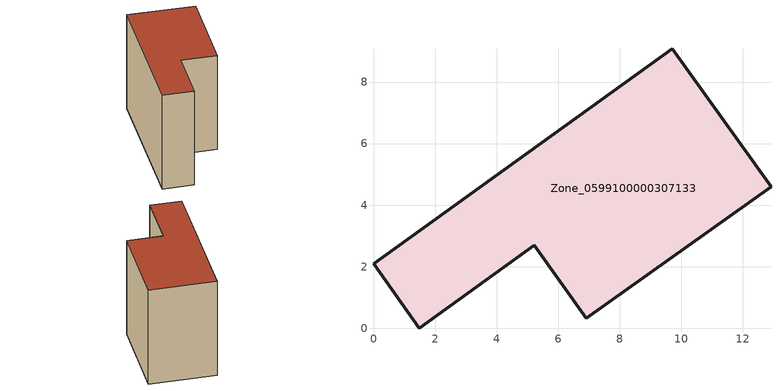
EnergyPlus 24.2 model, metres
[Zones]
Zone_0599100000307133
 floor ground (C_G): 5.23,2.69 1.49,0 0,2.09 9.71,9.08 12.92,4.6 6.92,0.33 z0
 wall outside (C_F): 9.71,9.08 0,2.09 1.49,0 5.23,2.69 6.92,0.33 12.92,4.6 9.71,9.08 z0:8.68
 roof outside (C_R): 6.92,0.33 12.92,4.6 9.71,9.08 0,2.09 1.49,0 5.23,2.69 z8.68
[BUILDING]
Pand.0599100000307133: North Axis=0; Terrain=City; Loads Convergence Tolerance Value=0.04; Temperature Convergence Tolerance Value=0.4; Solar Distribution=FullExterior; Maximum Number of Warmup Days=25; Minimum Number of Warmup Days=1
[Site:Location]
Rotterdam.The.Hague.AP_ZH_NLD Design_Conditions: Latitude=51.96; Longitude=4.45; Time Zone=1; Elevation=-4.5
[SITE:GROUNDTEMPERATURE:BUILDINGSURFACE]
18, 18, 18, 18, 18, 18, 18, 18, 18, 18, 18, 18
[MATERIAL] Thermal Absorptance=0.9; Solar Absorptance=0.7; Visible Absorptance=0.7
Name | Roughness | Thickness | Conductivity | Density | Specific Heat
G.TI.1975-1991 | MediumSmooth | 0.15 | 0.288461 | 540 | 1210
F.TI.1975-1991 | Rough | 0.3 | 0.230769 | 1920 | 840
R.TI.1975-1991 | MediumRough | 0.2 | 0.153846 | 1500 | 1000
[CONSTRUCTION]
C_G: G.TI.1975-1991
C_F: F.TI.1975-1991
C_R: R.TI.1975-1991
[ZONE]
Zone_0599100000307133: Type=1; Multiplier=1; Ceiling Height=Autocalculate; Volume=Autocalculate; Floor Area=autocalculate; Part of Total Floor Area=Yes
[ZONEINFILTRATION:DESIGNFLOWRATE]
Infil_Zone_0599100000307133: Zone or ZoneList or Space or SpaceList=Zone_0599100000307133; Schedule=AlwaysOn; Design Flow Rate Calculation Method=Flow/Area; Flow Rate per Floor Area=0.003; Constant Term Coefficient=1; Temperature Term Coefficient=0; Velocity Term Coefficient=0; Velocity Squared Term Coefficient=0
[HVACTEMPLATE:ZONE:IDEALLOADSAIRSYSTEM]
Zone_0599100000307133: Maximum Heating Supply Air Temperature=50; Minimum Cooling Supply Air Temperature=13; Maximum Heating Supply Air Humidity Ratio=0.0156; Minimum Cooling Supply Air Humidity Ratio=0.0077; Heating Limit=NoLimit; Cooling Limit=NoLimit; Dehumidification Control Type=ConstantSensibleHeatRatio; Cooling Sensible Heat Ratio=0.7; Dehumidification Setpoint=60; Humidification Control Type=None; Humidification Setpoint=30; Outdoor Air Method=None; Outdoor Air Flow Rate per Person=0.00944; Outdoor Air Flow Rate per Zone Floor Area=0; Outdoor Air Flow Rate per Zone=0; Demand Controlled Ventilation Type=None; Outdoor Air Economizer Type=NoEconomizer; Heat Recovery Type=None; Sensible Heat Recovery Effectiveness=0.7; Latent Heat Recovery Effectiveness=0.65
[ZONECONTROL:THERMOSTAT]
ThermostatControl_Zone_0599100000307133: Zone or ZoneList=Zone_0599100000307133; Control Type Schedule=DualSetpointControlType; Control 1=Thermostat_Zone_0599100000307133; Temperature Difference Between Cutout And Setpoint=0
[THERMOSTATSETPOINT:DUALSETPOINT]
Thermostat_Zone_0599100000307133: Heating Setpoint Temperature Schedule=HeatingSetpoint_Zone_0599100000307133; Cooling Setpoint Temperature Schedule=CoolingSetpoint_Zone_0599100000307133
[SCHEDULE:COMPACT]
HeatingSetpoint_Zone_0599100000307133: Through: 12/31, For: AllDays, Until: 24:00, 21
CoolingSetpoint_Zone_0599100000307133: Through: 12/31, For: AllDays, Until: 24:00, 24
DualSetpointControlType: Through: 12/31, For: AllDays, Until: 24:00, 4
AlwaysOn: Through: 12/31, For: AllDays, Until: 24:00, 1
